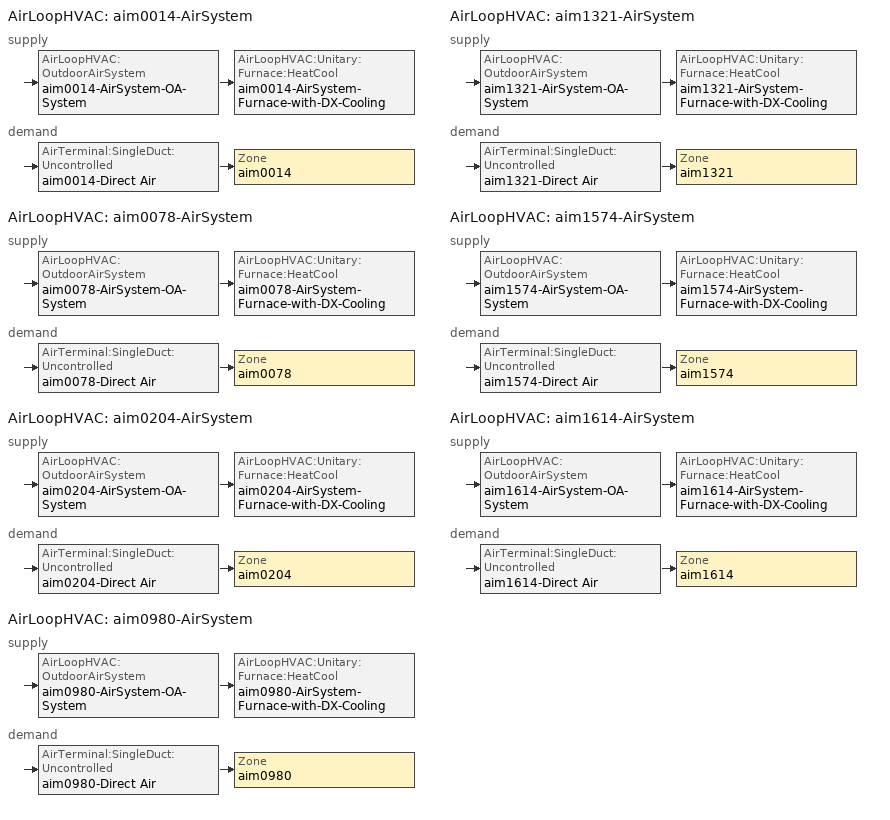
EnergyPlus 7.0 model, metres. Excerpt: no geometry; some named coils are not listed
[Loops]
AirLoopHVAC 'aim0014-AirSystem'
 supply: AirLoopHVAC:OutdoorAirSystem 'aim0014-AirSystem-OA-System' > AirLoopHVAC:Unitary:Furnace:HeatCool 'aim0014-AirSystem-Furnace-with-DX-Cooling'
 demand: AirTerminal:SingleDuct:Uncontrolled 'aim0014-Direct Air' > Zone 'aim0014'
AirLoopHVAC 'aim0078-AirSystem'
 supply: AirLoopHVAC:OutdoorAirSystem 'aim0078-AirSystem-OA-System' > AirLoopHVAC:Unitary:Furnace:HeatCool 'aim0078-AirSystem-Furnace-with-DX-Cooling'
 demand: AirTerminal:SingleDuct:Uncontrolled 'aim0078-Direct Air' > Zone 'aim0078'
AirLoopHVAC 'aim0204-AirSystem'
 supply: AirLoopHVAC:OutdoorAirSystem 'aim0204-AirSystem-OA-System' > AirLoopHVAC:Unitary:Furnace:HeatCool 'aim0204-AirSystem-Furnace-with-DX-Cooling'
 demand: AirTerminal:SingleDuct:Uncontrolled 'aim0204-Direct Air' > Zone 'aim0204'
AirLoopHVAC 'aim0980-AirSystem'
 supply: AirLoopHVAC:OutdoorAirSystem 'aim0980-AirSystem-OA-System' > AirLoopHVAC:Unitary:Furnace:HeatCool 'aim0980-AirSystem-Furnace-with-DX-Cooling'
 demand: AirTerminal:SingleDuct:Uncontrolled 'aim0980-Direct Air' > Zone 'aim0980'
AirLoopHVAC 'aim1321-AirSystem'
 supply: AirLoopHVAC:OutdoorAirSystem 'aim1321-AirSystem-OA-System' > AirLoopHVAC:Unitary:Furnace:HeatCool 'aim1321-AirSystem-Furnace-with-DX-Cooling'
 demand: AirTerminal:SingleDuct:Uncontrolled 'aim1321-Direct Air' > Zone 'aim1321'
AirLoopHVAC 'aim1574-AirSystem'
 supply: AirLoopHVAC:OutdoorAirSystem 'aim1574-AirSystem-OA-System' > AirLoopHVAC:Unitary:Furnace:HeatCool 'aim1574-AirSystem-Furnace-with-DX-Cooling'
 demand: AirTerminal:SingleDuct:Uncontrolled 'aim1574-Direct Air' > Zone 'aim1574'
AirLoopHVAC 'aim1614-AirSystem'
 supply: AirLoopHVAC:OutdoorAirSystem 'aim1614-AirSystem-OA-System' > AirLoopHVAC:Unitary:Furnace:HeatCool 'aim1614-AirSystem-Furnace-with-DX-Cooling'
 demand: AirTerminal:SingleDuct:Uncontrolled 'aim1614-Direct Air' > Zone 'aim1614'
[ThermostatSetpoint:DualSetpoint] Heating Setpoint Temperature SCHEDULE=Heatsched-9; Cooling Setpoint Temperature SCHEDULE=Coolsched-9
aim0014-Dual-SP-Control; aim0078-Dual-SP-Control; aim0204-Dual-SP-Control; aim0980-Dual-SP-Control; aim1321-Dual-SP-Control; aim1574-Dual-SP-Control; aim1614-Dual-SP-Control
[ZoneControl:Thermostat]
aim0014-Thermostat, aim0014, DSD-THERMOSTAT-ALWAYS, ThermostatSetpoint:DualSetpoint, aim0014-Dual-SP-Control
aim0078-Thermostat, aim0078, DSD-THERMOSTAT-ALWAYS, ThermostatSetpoint:DualSetpoint, aim0078-Dual-SP-Control
aim0204-Thermostat, aim0204, DSD-THERMOSTAT-ALWAYS, ThermostatSetpoint:DualSetpoint, aim0204-Dual-SP-Control
aim0980-Thermostat, aim0980, DSD-THERMOSTAT-ALWAYS, ThermostatSetpoint:DualSetpoint, aim0980-Dual-SP-Control
aim1321-Thermostat, aim1321, DSD-THERMOSTAT-ALWAYS, ThermostatSetpoint:DualSetpoint, aim1321-Dual-SP-Control
aim1574-Thermostat, aim1574, DSD-THERMOSTAT-ALWAYS, ThermostatSetpoint:DualSetpoint, aim1574-Dual-SP-Control
aim1614-Thermostat, aim1614, DSD-THERMOSTAT-ALWAYS, ThermostatSetpoint:DualSetpoint, aim1614-Dual-SP-Control
[Sizing:Zone] Zone cooling design supply air temperature {C}=14; Zone heating design supply air temperature {C}=50; Zone cooling design supply air humidity ratio {kg-H20/kg-air}=0.008; Zone heating design supply air humidity ratio {kg-H2O/kg-air}=0.008; zone heating sizing factor=1; zone cooling sizing factor=1; cooling design air flow method=DesignDay; cooling design air flow rate {m3/s}=0; minimum cooling design air flow rate {m3/s-m2}=0.000762; minimum cooling air flow {m3/s}=0; minimum cooling air flow fraction=0; heating design air flow method=DesignDay; heating design design air flow rate {m3/s}=0; maximum heating air flow rate {m3/s-m2}=0.002032; maximum heating air flow {m3/s}=0.141576; maximum heating air flow fraction=0.3
Name | Design Specification Outdoor Air Object
aim0014 | SZ DSOA aim0014
aim0078 | SZ DSOA aim0078
aim0204 | SZ DSOA aim0204
aim0980 | SZ DSOA aim0980
aim1321 | SZ DSOA aim1321
aim1574 | SZ DSOA aim1574
aim1614 | SZ DSOA aim1614
[DesignSpecification:OutdoorAir] Outdoor Air Method=flow/person; Outdoor Air Flow per Person {m3/s-person}=0.00944; Outdoor Air Flow per Zone Floor Area {m3/s-m2}=0; Outdoor Air Flow per Zone {m3/s}=0
SZ DSOA aim0014; SZ DSOA aim0078; SZ DSOA aim0204; SZ DSOA aim0980; SZ DSOA aim1321; SZ DSOA aim1574; SZ DSOA aim1614
[Zone equipment]
aim0014: aim0014-Direct Air
aim0078: aim0078-Direct Air
aim0204: aim0204-Direct Air
aim0980: aim0980-Direct Air
aim1321: aim1321-Direct Air
aim1574: aim1574-Direct Air
aim1614: aim1614-Direct Air
[AirTerminal:SingleDuct:Uncontrolled] Schedule name for on/off schedule=COMPACT-HVAC-ALWAYS; Maximum air flow rate {m3/s}=autosize
Name | Direct Air
 | aim0014-Direct Air
 | aim0078-Direct Air
 | aim0204-Direct Air
 | aim0980-Direct Air
 | aim1321-Direct Air
 | aim1574-Direct Air
 | aim1614-Direct Air
[AirLoopHVAC] Primary air design volumetric flow rate {m3/s}=autosize
Name | Primary Air Loop | SupplyAirPath ZoneEquipGroup Inlet Nodes | AirLoop Outlet Nodes
 | aim0014-AirSystem | aim0014-AirSystem-Zone-Equip-Inlet | aim0014-AirSystem-Air-Loop-Outlet
 | aim0078-AirSystem | aim0078-AirSystem-Zone-Equip-Inlet | aim0078-AirSystem-Air-Loop-Outlet
 | aim0204-AirSystem | aim0204-AirSystem-Zone-Equip-Inlet | aim0204-AirSystem-Air-Loop-Outlet
 | aim0980-AirSystem | aim0980-AirSystem-Zone-Equip-Inlet | aim0980-AirSystem-Air-Loop-Outlet
 | aim1321-AirSystem | aim1321-AirSystem-Zone-Equip-Inlet | aim1321-AirSystem-Air-Loop-Outlet
 | aim1574-AirSystem | aim1574-AirSystem-Zone-Equip-Inlet | aim1574-AirSystem-Air-Loop-Outlet
 | aim1614-AirSystem | aim1614-AirSystem-Zone-Equip-Inlet | aim1614-AirSystem-Air-Loop-Outlet
[AirLoopHVAC:Unitary:Furnace:HeatCool] Availability schedule=COMPACT-HVAC-ALWAYS; Maximum supply air temperature from furnace heater {C}=80; Design air flow rate during cooling {m3/s}=autosize; Design air flow rate during heating {m3/s}=autosize; Design air flow rate during float {m3/s}=autosize; Supply fan type=Fan:ConstantVolume; Fan placement=BlowThrough; Heating Coil-type=Coil:Heating:Gas; Cooling coil type=Coil:Cooling:DX:SingleSpeed; High humidity control=NONE
Name | Controlling zone or thermostat location | Supply fan | Heating coil | Cooling coil
aim0014-AirSystem-Furnace-with-DX-Cooling | aim0014 | aim0014-AirSystem-Supply-Fan | aim0014-AirSystem-Heating-Coil | aim0014-AirSystem-Cooling-Coil
aim0078-AirSystem-Furnace-with-DX-Cooling | aim0078 | aim0078-AirSystem-Supply-Fan | aim0078-AirSystem-Heating-Coil | aim0078-AirSystem-Cooling-Coil
aim0204-AirSystem-Furnace-with-DX-Cooling | aim0204 | aim0204-AirSystem-Supply-Fan | aim0204-AirSystem-Heating-Coil | aim0204-AirSystem-Cooling-Coil
aim0980-AirSystem-Furnace-with-DX-Cooling | aim0980 | aim0980-AirSystem-Supply-Fan | aim0980-AirSystem-Heating-Coil | aim0980-AirSystem-Cooling-Coil
aim1321-AirSystem-Furnace-with-DX-Cooling | aim1321 | aim1321-AirSystem-Supply-Fan | aim1321-AirSystem-Heating-Coil | aim1321-AirSystem-Cooling-Coil
aim1574-AirSystem-Furnace-with-DX-Cooling | aim1574 | aim1574-AirSystem-Supply-Fan | aim1574-AirSystem-Heating-Coil | aim1574-AirSystem-Cooling-Coil
aim1614-AirSystem-Furnace-with-DX-Cooling | aim1614 | aim1614-AirSystem-Supply-Fan | aim1614-AirSystem-Heating-Coil | aim1614-AirSystem-Cooling-Coil
[Coil:Heating:Gas] Available Schedule=COMPACT-HVAC-ALWAYS; Gas Burner Efficiency of the Coil=0.8; Nominal Capacity of the Coil {W}=autosize; Parasitic Gas Load {W}=0
Name | Coil | Part load fraction correlation (function of part load ratio)
 | aim0014-AirSystem-Heating-Coil | aim0014-AirSystem-Heating Coil-PLF-FPLR
 | aim0078-AirSystem-Heating-Coil | aim0078-AirSystem-Heating Coil-PLF-FPLR
 | aim0204-AirSystem-Heating-Coil | aim0204-AirSystem-Heating Coil-PLF-FPLR
 | aim0980-AirSystem-Heating-Coil | aim0980-AirSystem-Heating Coil-PLF-FPLR
 | aim1321-AirSystem-Heating-Coil | aim1321-AirSystem-Heating Coil-PLF-FPLR
 | aim1574-AirSystem-Heating-Coil | aim1574-AirSystem-Heating Coil-PLF-FPLR
 | aim1614-AirSystem-Heating-Coil | aim1614-AirSystem-Heating Coil-PLF-FPLR
[Coil:Cooling:DX:SingleSpeed]
aim0014-AirSystem-Cooling-Coil, COMPACT-HVAC-ALWAYS, autosize, autosize, 3, autosize, aim0014-AirSystem-DX-Coil-Cap-FT, aim0014-AirSystem-DX-Coil-Cap-FF, aim0014-AirSystem-DX-Coil-EIR-FT, aim0014-AirSystem-DX-Coil-EIR-FF, aim0014-AirSystem-DX-Coil-PLF, 0, 0, 0, 0, AirCooled, 0.9, autosize, 0, 0, 10
aim0078-AirSystem-Cooling-Coil, COMPACT-HVAC-ALWAYS, autosize, autosize, 3, autosize, aim0078-AirSystem-DX-Coil-Cap-FT, aim0078-AirSystem-DX-Coil-Cap-FF, aim0078-AirSystem-DX-Coil-EIR-FT, aim0078-AirSystem-DX-Coil-EIR-FF, aim0078-AirSystem-DX-Coil-PLF, 0, 0, 0, 0, AirCooled, 0.9, autosize, 0, 0, 10
aim0204-AirSystem-Cooling-Coil, COMPACT-HVAC-ALWAYS, autosize, autosize, 3, autosize, aim0204-AirSystem-DX-Coil-Cap-FT, aim0204-AirSystem-DX-Coil-Cap-FF, aim0204-AirSystem-DX-Coil-EIR-FT, aim0204-AirSystem-DX-Coil-EIR-FF, aim0204-AirSystem-DX-Coil-PLF, 0, 0, 0, 0, AirCooled, 0.9, autosize, 0, 0, 10
aim0980-AirSystem-Cooling-Coil, COMPACT-HVAC-ALWAYS, autosize, autosize, 3, autosize, aim0980-AirSystem-DX-Coil-Cap-FT, aim0980-AirSystem-DX-Coil-Cap-FF, aim0980-AirSystem-DX-Coil-EIR-FT, aim0980-AirSystem-DX-Coil-EIR-FF, aim0980-AirSystem-DX-Coil-PLF, 0, 0, 0, 0, AirCooled, 0.9, autosize, 0, 0, 10
aim1321-AirSystem-Cooling-Coil, COMPACT-HVAC-ALWAYS, autosize, autosize, 3, autosize, aim1321-AirSystem-DX-Coil-Cap-FT, aim1321-AirSystem-DX-Coil-Cap-FF, aim1321-AirSystem-DX-Coil-EIR-FT, aim1321-AirSystem-DX-Coil-EIR-FF, aim1321-AirSystem-DX-Coil-PLF, 0, 0, 0, 0, AirCooled, 0.9, autosize, 0, 0, 10
aim1574-AirSystem-Cooling-Coil, COMPACT-HVAC-ALWAYS, autosize, autosize, 3, autosize, aim1574-AirSystem-DX-Coil-Cap-FT, aim1574-AirSystem-DX-Coil-Cap-FF, aim1574-AirSystem-DX-Coil-EIR-FT, aim1574-AirSystem-DX-Coil-EIR-FF, aim1574-AirSystem-DX-Coil-PLF, 0, 0, 0, 0, AirCooled, 0.9, autosize, 0, 0, 10
aim1614-AirSystem-Cooling-Coil, COMPACT-HVAC-ALWAYS, autosize, autosize, 3, autosize, aim1614-AirSystem-DX-Coil-Cap-FT, aim1614-AirSystem-DX-Coil-Cap-FF, aim1614-AirSystem-DX-Coil-EIR-FT, aim1614-AirSystem-DX-Coil-EIR-FF, aim1614-AirSystem-DX-Coil-PLF, 0, 0, 0, 0, AirCooled, 0.9, autosize, 0, 0, 10
[Fan:ConstantVolume] Available Schedule=COMPACT-HVAC-ALWAYS; Fan Total Efficiency=0.7; Delta Pressure {Pa}=600; Max Flow Rate {m3/s}=autosize; Motor Efficiency=0.9; Motor In Airstream Fraction=1
Name | Fan
 | aim0014-AirSystem-Supply-Fan
 | aim0078-AirSystem-Supply-Fan
 | aim0204-AirSystem-Supply-Fan
 | aim0980-AirSystem-Supply-Fan
 | aim1321-AirSystem-Supply-Fan
 | aim1574-AirSystem-Supply-Fan
 | aim1614-AirSystem-Supply-Fan
[AirLoopHVAC:OutdoorAirSystem]
Name | Name: Controller List | Name of an Air Loop Equipment List
aim0014-AirSystem-OA-System | aim0014-AirSystem-OA-System-Controllers | aim0014-AirSystem-OA-System-Equipment
aim0078-AirSystem-OA-System | aim0078-AirSystem-OA-System-Controllers | aim0078-AirSystem-OA-System-Equipment
aim0204-AirSystem-OA-System | aim0204-AirSystem-OA-System-Controllers | aim0204-AirSystem-OA-System-Equipment
aim0980-AirSystem-OA-System | aim0980-AirSystem-OA-System-Controllers | aim0980-AirSystem-OA-System-Equipment
aim1321-AirSystem-OA-System | aim1321-AirSystem-OA-System-Controllers | aim1321-AirSystem-OA-System-Equipment
aim1574-AirSystem-OA-System | aim1574-AirSystem-OA-System-Controllers | aim1574-AirSystem-OA-System-Equipment
aim1614-AirSystem-OA-System | aim1614-AirSystem-OA-System-Controllers | aim1614-AirSystem-OA-System-Equipment
[SetpointManager:SingleZone:Reheat] Control variable=Temperature; minimum supply air temperature {C}=13; maximum supply air temperature {C}=45
Name | zone name of the control zone
aim0014-AirSystem-Supply-Air-Temp-Manager | aim0014
aim0078-AirSystem-Supply-Air-Temp-Manager | aim0078
aim0204-AirSystem-Supply-Air-Temp-Manager | aim0204
aim0980-AirSystem-Supply-Air-Temp-Manager | aim0980
aim1321-AirSystem-Supply-Air-Temp-Manager | aim1321
aim1574-AirSystem-Supply-Air-Temp-Manager | aim1574
aim1614-AirSystem-Supply-Air-Temp-Manager | aim1614
[SetpointManager:MixedAir] Control variable:=Temperature
aim0014-AirSystem-Cooling-Coil-Air-Temp-Manager; aim0078-AirSystem-Cooling-Coil-Air-Temp-Manager; aim0204-AirSystem-Cooling-Coil-Air-Temp-Manager; aim0980-AirSystem-Cooling-Coil-Air-Temp-Manager; aim1321-AirSystem-Cooling-Coil-Air-Temp-Manager; aim1574-AirSystem-Cooling-Coil-Air-Temp-Manager; aim1614-AirSystem-Cooling-Coil-Air-Temp-Manager
[Controller:OutdoorAir] Minimum Outdoor Air Flow Rate {m3/s}=autosize; Maximum Outdoor Air Flow Rate {m3/s}=autosize; Economizer Control Type=DifferentialDryBulb; Economizer Control Action Type=ModulateFlow; Economizer Maximum Limit Dry-Bulb Temperature {C}=19; Economizer Minimum Limit Dry-Bulb Temperature {C}=4; Lockout Type=NoLockout; Minimum Limit Type=FixedMinimum
aim0014-AirSystem-OA-Controller; aim0078-AirSystem-OA-Controller; aim0204-AirSystem-OA-Controller; aim0980-AirSystem-OA-Controller; aim1321-AirSystem-OA-Controller; aim1574-AirSystem-OA-Controller; aim1614-AirSystem-OA-Controller
[Sizing:System] Type of Load to Size On=Sensible; Design Outdoor Air Flow Rate {m3/s}=autosize; Minimum System Air Flow Ratio=0.3; Preheat Design Temperature {C}=7; Preheat Design Humidity Ratio {kg-H2O/kg-Air}=.008; Precool Design Temperature {C}=11; Precool Design Humidity Ratio {kg-H2O/kg-Air}=.008; Central Cooling Design Supply Air Temperature {C}=12.8; Central Heating Design Supply Air Temperature {C}=16.7; Sizing Option=NonCoincident; 100% Outdoor Air in Cooling=No; 100% Outdoor Air in Heating=No; Central Cooling Design Supply Air Humidity Ratio {kg-H2O/kg-Air}=0.008; Central Heating Design Supply Air Humidity Ratio {kg-H2O/kg-Air}=0.008; Cooling Design Air Flow Method=Flow/System; Cooling Design Air Flow Rate {m3/s}=1.5; Heating Design Air Flow Method=Flow/System; Heating Design Air Flow Rate {m3/s}                                                                                      ! system heat design flow rate {m3/s}=1; System Outdoor Air Method=ZoneSum
aim0014-AirSystem; aim0078-AirSystem; aim0204-AirSystem; aim0980-AirSystem; aim1321-AirSystem; aim1574-AirSystem; aim1614-AirSystem
[Schedule:Day:Interval]
ds-311-Temp-On-20-Off-15.5; ds-312-Temp-On-20-Off-15.5; ds-313-Temp-On-20-Off-15.5: NO, 24:00, 20
ds-311-Temp-On-25.5-Off-29.4; ds-312-Temp-On-25.5-Off-29.4; ds-313-Temp-On-25.5-Off-29.4: NO, 24:00, 25.5
[Schedule:Week:Daily]
ws-4-Temp-On-20-Off-15.5: ds-313-Temp-On-20-Off-15.5, ds-311-Temp-On-20-Off-15.5, ds-311-Temp-On-20-Off-15.5, ds-311-Temp-On-20-Off-15.5, ds-311-Temp-On-20-Off-15.5, ds-311-Temp-On-20-Off-15.5, ds-312-Temp-On-20-Off-15.5, ds-313-Temp-On-20-Off-15.5, ds-311-Temp-On-20-Off-15.5, ds-313-Temp-On-20-Off-15.5, ds-313-Temp-On-20-Off-15.5, ds-313-Temp-On-20-Off-15.5
ws-4-Temp-On-25.5-Off-29.4: ds-313-Temp-On-25.5-Off-29.4, ds-311-Temp-On-25.5-Off-29.4, ds-311-Temp-On-25.5-Off-29.4, ds-311-Temp-On-25.5-Off-29.4, ds-311-Temp-On-25.5-Off-29.4, ds-311-Temp-On-25.5-Off-29.4, ds-312-Temp-On-25.5-Off-29.4, ds-313-Temp-On-25.5-Off-29.4, ds-311-Temp-On-25.5-Off-29.4, ds-313-Temp-On-25.5-Off-29.4, ds-313-Temp-On-25.5-Off-29.4, ds-313-Temp-On-25.5-Off-29.4
[Schedule:Year]
Heatsched-9: Temp, ws-4-Temp-On-20-Off-15.5, 01, 01, 12, 31
Coolsched-9: Temp, ws-4-Temp-On-25.5-Off-29.4, 01, 01, 12, 31
[SCHEDULE:COMPACT]
COMPACT-HVAC-ALWAYS: Any-Number, Through: 12/31, For: AllDays, Until: 24:00, 1
DSD-THERMOSTAT-ALWAYS: Any-Number, Through: 12/31, For: AllDays, Until: 24:00, 4
[CURVE:BIQUADRATIC] minimum value of x=12.77778; maximum value of x=23.88889; minimum value of y=23.88889; maximum value of y=46.11111
Name | Coeff1 Constant | Coeff2 x | Coeff3 x**2 | Coeff4 y | Coeff5 y**2 | Coeff6 x*y
aim0014-AirSystem-DX-Coil-Cap-FT; aim0078-AirSystem-DX-Coil-Cap-FT; aim0204-AirSystem-DX-Coil-Cap-FT; aim0980-AirSystem-DX-Coil-Cap-FT; aim1321-AirSystem-DX-Coil-Cap-FT; aim1574-AirSystem-DX-Coil-Cap-FT; aim1614-AirSystem-DX-Coil-Cap-FT | 0.942588 | 0.00954335 | 0.00068377 | -0.0110427 | 5.249e-06 | -9.72e-06
aim0014-AirSystem-DX-Coil-EIR-FT; aim0078-AirSystem-DX-Coil-EIR-FT; aim0204-AirSystem-DX-Coil-EIR-FT; aim0980-AirSystem-DX-Coil-EIR-FT; aim1321-AirSystem-DX-Coil-EIR-FT; aim1574-AirSystem-DX-Coil-EIR-FT; aim1614-AirSystem-DX-Coil-EIR-FT | 0.342414 | 0.034885 | -0.0006237 | 0.00497722 | 0.000437951 | -0.000728028
[CURVE:QUADRATIC]
Name | Coeff1 Constant | Coeff2 x | Coeff3 x**2 | minimum value of x | maximum value of x
aim0014-AirSystem-DX-Coil-Cap-FF; aim0078-AirSystem-DX-Coil-Cap-FF; aim0204-AirSystem-DX-Coil-Cap-FF; aim0980-AirSystem-DX-Coil-Cap-FF; aim1321-AirSystem-DX-Coil-Cap-FF; aim1574-AirSystem-DX-Coil-Cap-FF; aim1614-AirSystem-DX-Coil-Cap-FF | 0.8 | 0.2 | 0 | 0.5 | 1.5
aim0014-AirSystem-DX-Coil-EIR-FF; aim0078-AirSystem-DX-Coil-EIR-FF; aim0204-AirSystem-DX-Coil-EIR-FF; aim0980-AirSystem-DX-Coil-EIR-FF; aim1321-AirSystem-DX-Coil-EIR-FF; aim1574-AirSystem-DX-Coil-EIR-FF; aim1614-AirSystem-DX-Coil-EIR-FF | 1.1552 | -0.1808 | 0.0256 | 0.5 | 1.5
aim0014-AirSystem-DX-Coil-PLF; aim0078-AirSystem-DX-Coil-PLF; aim0204-AirSystem-DX-Coil-PLF; aim0980-AirSystem-DX-Coil-PLF; aim1321-AirSystem-DX-Coil-PLF; aim1574-AirSystem-DX-Coil-PLF; aim1614-AirSystem-DX-Coil-PLF | 0.75 | 0.25 | 0 | 0 | 1
